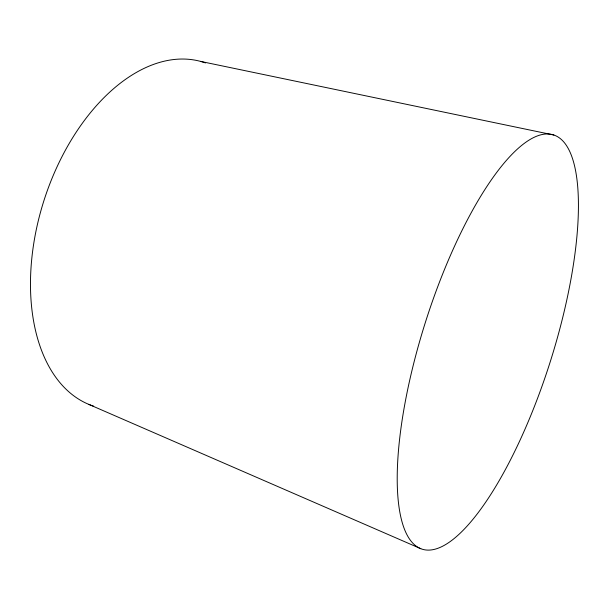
<?xml version="1.0" encoding="UTF-8"?>
<svg xmlns="http://www.w3.org/2000/svg" width="609" height="609" viewBox="0 0 609 609"><rect width="100%" height="100%" fill="white"/><g stroke="black" fill="none" stroke-linecap="round" stroke-linejoin="round"><path stroke-width="0.91" d="M200.49 61.38L553.893 135.038A217.291 65.46 -72.4 0 1 508.705 463.32A217.291 65.46 -72.4 0 1 401.019 427.815A217.291 65.46 -72.4 0 1 553.893 135.038M88.731 404.353L420.781 548.686M93.687 406.188A180.515 110.168 -72.4 0 1 44.487 198.892A180.515 110.168 -72.4 0 1 205.515 62.933"/></g></svg>
